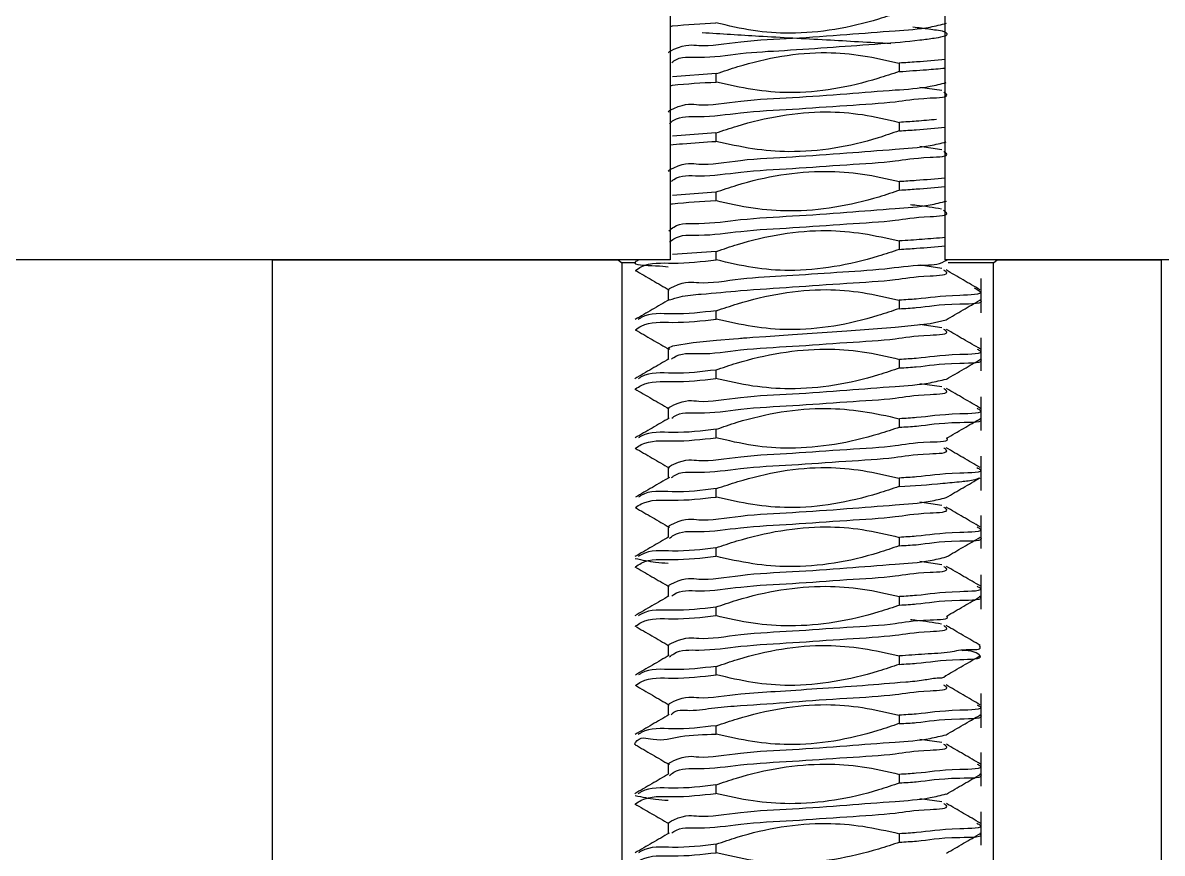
# Model space of a CAD drawing. Header units: millimetres. Extents: x 2 to 1187, y 2 to 839.
# Drawn here: x 649.109 to 653.916, y 457.941 to 461.443 of the extents above; entities that cross this region are included whole.
import ezdxf

# ---------------------------------------------------------------- set-up
doc = ezdxf.new("R2010")
doc.units = ezdxf.units.MM

msp = doc.modelspace()

# ---------------------------------------------------------------- linework, layer by layer
at = {"color": 7, "linetype": 'Continuous', "lineweight": 25}
for p, q in [((651.84, 469.4434), (651.84, 460.4434)), ((653.0008, 460.4434), (653.0008, 469.4434)), ((652.8075, 461.237), (652.8075, 461.2726)), ((652.0341, 461.2283), (651.85, 461.215)), ((652.0333, 461.2283), (652.0333, 461.1926)), ((652.9858, 461.1567), (652.8937, 461.1703)), ((652.8075, 460.987), (652.8075, 461.0226)), ((652.0331, 460.9783), (651.8497, 460.9649)), ((652.0333, 460.9783), (652.0333, 460.9426)), ((652.9857, 460.9067), (652.8932, 460.9203)), ((652.8075, 460.737), (652.8075, 460.7726)), ((652.0328, 460.7282), (651.8501, 460.7149)), ((652.0333, 460.7282), (652.0333, 460.6926)), ((652.8075, 460.487), (652.8075, 460.5225)), ((652.034, 460.4783), (651.8503, 460.4649)), ((652.0333, 460.4782), (652.0333, 460.4426)), ((651.84, 460.4434), (642.6532, 460.4434)), ((650.1601, 460.4434), (650.1601, 449.9434)), ((650.1601, 460.4434), (651.6207, 460.4434)), ((651.6207, 460.4434), (651.6366, 460.4309)), ((651.695, 460.4309), (651.6366, 460.4309)), ((651.6366, 460.4309), (651.6366, 449.9434)), ((651.6955, 460.4434), (651.693, 460.4419)), ((657.8779, 460.4434), (653.0008, 460.4434)), ((653.0051, 460.4404), (653.0103, 460.4434)), ((653.2042, 460.4309), (653.0123, 460.4309)), ((653.2042, 460.4309), (653.2201, 460.4434)), ((653.2042, 449.9434), (653.2042, 460.4309)), ((653.2201, 460.4434), (653.9118, 460.4434)), ((653.9118, 460.4434), (653.9118, 449.9434)), ((652.9857, 460.4066), (652.8962, 460.4198)), ((653.1522, 460.2191), (653.1522, 460.3646)), ((651.8315, 460.3198), (651.8315, 460.2723)), ((652.8075, 460.2367), (652.8075, 460.2727)), ((652.0333, 460.2283), (652.0333, 460.1926)), ((652.9858, 460.1567), (652.8933, 460.1704)), ((653.1522, 459.9749), (653.1522, 460.1146)), ((651.8315, 460.0698), (651.8315, 460.0231)), ((652.8075, 459.987), (652.8075, 460.0226)), ((652.0333, 459.9783), (652.0333, 459.9426)), ((652.9856, 459.9067), (652.8935, 459.9203)), ((653.1522, 459.7229), (653.1522, 459.8646)), ((651.8315, 459.8198), (651.8315, 459.773)), ((652.8075, 459.7369), (652.8075, 459.7726)), ((652.0333, 459.7282), (652.0333, 459.6926)), ((653.1522, 459.4869), (653.1522, 459.6146)), ((653.1522, 459.4704), (653.1522, 459.6146)), ((651.8315, 459.5697), (651.8315, 459.5222)), ((652.8075, 459.487), (652.8075, 459.5227)), ((652.0333, 459.4782), (652.0333, 459.4426)), ((652.9858, 459.4067), (652.8936, 459.4203)), ((651.8315, 459.3201), (651.8315, 459.2727)), ((653.1522, 459.2249), (653.1522, 459.3646)), ((652.8075, 459.237), (652.8075, 459.2726)), ((652.0333, 459.2283), (652.0333, 459.1926)), ((652.9857, 459.1567), (652.8936, 459.1703)), ((653.1522, 458.969), (653.1522, 459.1146)), ((651.8315, 459.0698), (651.8315, 459.0233)), ((652.8075, 458.987), (652.8075, 459.0226)), ((652.0333, 458.9782), (652.0333, 458.9426)), ((651.8315, 458.8198), (651.8315, 458.7724)), ((652.8075, 458.737), (652.8075, 458.7725)), ((652.0333, 458.7282), (652.0333, 458.6926)), ((653.1522, 458.4697), (653.1522, 458.6146)), ((651.8315, 458.5697), (651.8315, 458.5223)), ((652.8075, 458.4869), (652.8075, 458.5227)), ((652.0333, 458.4783), (652.0333, 458.4426)), ((652.9858, 458.4067), (652.8933, 458.4204)), ((653.1522, 458.2239), (653.1522, 458.3646)), ((651.8315, 458.3197), (651.8315, 458.2732)), ((652.8075, 458.237), (652.8075, 458.2726)), ((652.0333, 458.2283), (652.0333, 458.1926)), ((652.9856, 458.1567), (652.8934, 458.1703)), ((651.8315, 458.0698), (651.8315, 458.0229)), ((653.1522, 457.9737), (653.1522, 458.1145)), ((652.8075, 457.9869), (652.8075, 458.0226)), ((652.0333, 457.9782), (652.0333, 457.9426))]:
    msp.add_line(p, q, dxfattribs=at)
at = {"color": 7, "linetype": 'Continuous', "lineweight": 25, "flags": 128}
msp.add_lwpolyline([(651.8387, 460.065), (651.8324, 460.072), (651.8518, 460.0803), (651.9371, 460.094), (652.0351, 460.1039), (652.1079, 460.11), (652.1286, 460.1117), (652.1364, 460.1123), (652.1374, 460.1124), (652.1374, 460.1124), (652.1376, 460.1124), (652.138, 460.1124), (652.1388, 460.1125), (652.1404, 460.1126), (652.1436, 460.1128), (652.15, 460.1133), (652.1629, 460.1143), (652.1892, 460.1163), (652.2434, 460.1202), (652.3564, 460.128), (652.5853, 460.1437), (652.7892, 460.1593), (652.9368, 460.175), (653.0045, 460.1903)], dxfattribs=at)
at = {"color": 7, "linetype": 'Continuous', "lineweight": 25}
for points, knots in [([(652.8092, 461.487), (652.7795, 461.4771), (652.6298, 461.427), (652.4198, 461.3897), (652.1877, 461.406), (652.0853, 461.4302), (652.0331, 461.4426)], [0, 0, 0, 0, 0.119232, 0.600228, 0.796557, 1, 1, 1, 1]), ([(651.835, 461.3154), (651.835, 461.3155), (651.8267, 461.3174), (651.9058, 461.3576), (651.9684, 461.3367), (652.1584, 461.3693), (652.358, 461.3767), (652.578, 461.3926), (652.7705, 461.4084), (652.912, 461.4173), (652.9829, 461.4348), (653.0058, 461.4405)], [0, 0, 0, 0, 0.000078, 0.021731, 0.112596, 0.262162, 0.448, 0.64201, 0.814788, 0.940269, 1, 1, 1, 1]), ([(651.84, 461.428), (651.8434, 461.4284), (651.9076, 461.4361), (651.9721, 461.4394), (652.0333, 461.4426)], [0, 0, 0, 0, 0.052956, 1, 1, 1, 1]), ([(651.8464, 461.2749), (651.8492, 461.2772), (651.88, 461.3024), (651.989, 461.2907), (652.1386, 461.3169), (652.3296, 461.3259), (652.5256, 461.3402), (652.718, 461.3537), (652.8565, 461.365), (652.9499, 461.3772), (652.9811, 461.3825), (653.0156, 461.3924), (652.9899, 461.4098), (652.9558, 461.4107), (652.9091, 461.4197), (652.8762, 461.4226), (652.8643, 461.4237)], [0, 0, 0, 0, 0.008382, 0.089565, 0.223301, 0.363409, 0.519114, 0.671447, 0.797323, 0.842856, 0.873207, 0.886758, 0.896426, 0.924657, 0.972653, 1, 1, 1, 1]), ([(651.9752, 461.4015), (652.0551, 461.3964), (652.2297, 461.3854), (652.4952, 461.3716), (652.6807, 461.3608), (652.7715, 461.3555)], [0, 0, 0, 0, 0.3008795, 0.657938, 1, 1, 1, 1]), ([(652.0356, 461.2284), (652.0653, 461.2384), (652.2148, 461.2889), (652.4247, 461.3275), (652.6543, 461.3072), (652.7547, 461.2841), (652.8054, 461.2725)], [0, 0, 0, 0, 0.120174, 0.605337, 0.800866, 1, 1, 1, 1]), ([(653.0008, 461.2878), (652.9602, 461.2841), (652.8956, 461.2782), (652.8308, 461.2741), (652.8067, 461.2726)], [0, 0, 0, 0, 0.6283211, 1, 1, 1, 1]), ([(652.8068, 461.2369), (652.8452, 461.2394), (652.91, 461.2436), (652.9746, 461.2492), (653.0008, 461.2514)], [0, 0, 0, 0, 0.594055, 1, 1, 1, 1]), ([(651.84, 461.178), (651.8433, 461.1784), (651.9078, 461.1861), (651.9726, 461.1895), (652.0342, 461.1926)], [0, 0, 0, 0, 0.051712, 1, 1, 1, 1]), ([(652.8056, 461.2368), (652.7759, 461.2269), (652.6263, 461.1767), (652.4167, 461.1375), (652.1869, 461.1576), (652.0864, 461.1809), (652.0356, 461.1927)], [0, 0, 0, 0, 0.120153, 0.60498, 0.800543, 1, 1, 1, 1]), ([(651.8362, 461.0655), (651.8358, 461.0656), (651.8267, 461.0675), (651.9044, 461.1078), (651.9693, 461.0868), (652.158, 461.1192), (652.3581, 461.1268), (652.5779, 461.1427), (652.7705, 461.1585), (652.9116, 461.1672), (652.9821, 461.1847), (653.0045, 461.1902)], [0, 0, 0, 0, 0.001085, 0.022637, 0.113487, 0.263049, 0.448962, 0.643061, 0.8159, 0.941398, 1, 1, 1, 1]), ([(651.8369, 461.0176), (651.8428, 461.0226), (651.8762, 461.0513), (651.9884, 461.0419), (652.1493, 461.0681), (652.3615, 461.0776), (652.5711, 461.0943), (652.7867, 461.1056), (652.8777, 461.1252), (653.0258, 461.1283), (652.9992, 461.1466), (652.9949, 461.1496)], [0, 0, 0, 0, 0.019242, 0.109073, 0.257113, 0.441155, 0.633366, 0.804609, 0.92904, 0.988402, 1, 1, 1, 1]), ([(652.0326, 460.9783), (652.0623, 460.9882), (652.212, 461.038), (652.4218, 461.0763), (652.6532, 461.059), (652.755, 461.0348), (652.8066, 461.0226)], [0, 0, 0, 0, 0.119531, 0.601645, 0.79791, 1, 1, 1, 1]), ([(652.807, 460.9869), (652.8308, 460.9884), (652.8955, 460.9925), (652.96, 460.9984), (653.0008, 461.0021)], [0, 0, 0, 0, 0.367208, 1, 1, 1, 1]), ([(652.9644, 461.0347), (652.9357, 461.0321), (652.8834, 461.0274), (652.8309, 461.0241), (652.8072, 461.0226)], [0, 0, 0, 0, 0.547411, 1, 1, 1, 1]), ([(652.8063, 460.9869), (652.7767, 460.9767), (652.6273, 460.9254), (652.4167, 460.8891), (652.186, 460.908), (652.0844, 460.931), (652.033, 460.9426)], [0, 0, 0, 0, 0.11967, 0.603192, 0.798808, 1, 1, 1, 1]), ([(651.8362, 460.8151), (651.8358, 460.8152), (651.8268, 460.8171), (651.9041, 460.8577), (651.969, 460.8365), (652.1574, 460.8693), (652.3575, 460.8768), (652.5773, 460.8927), (652.77, 460.9086), (652.9112, 460.9173), (652.9818, 460.9347), (653.0042, 460.9402)], [0, 0, 0, 0, 0.000996, 0.022459, 0.113168, 0.262655, 0.448555, 0.642704, 0.815701, 0.941403, 1, 1, 1, 1]), ([(651.84, 460.9278), (651.8575, 460.9295), (651.9218, 460.9358), (651.9862, 460.9397), (652.0332, 460.9426)], [0, 0, 0, 0, 0.271805, 1, 1, 1, 1]), ([(651.8463, 460.7749), (651.8492, 460.7772), (651.8801, 460.8024), (651.9891, 460.7908), (652.1495, 460.8185), (652.362, 460.8275), (652.5714, 460.8444), (652.7869, 460.8556), (652.8778, 460.8752), (653.0259, 460.8783), (652.9993, 460.8965), (652.995, 460.8995)], [0, 0, 0, 0, 0.009484, 0.100371, 0.249987, 0.43591, 0.630035, 0.802953, 0.928555, 0.98845, 1, 1, 1, 1]), ([(652.0318, 460.7282), (652.0614, 460.7383), (652.2108, 460.7895), (652.4215, 460.8249), (652.6532, 460.8084), (652.7555, 460.7851), (652.8075, 460.7733)], [0, 0, 0, 0, 0.119323, 0.601199, 0.79756, 1, 1, 1, 1]), ([(653.0008, 460.7878), (652.9601, 460.7841), (652.8957, 460.7782), (652.8312, 460.7741), (652.8075, 460.7726)], [0, 0, 0, 0, 0.632175, 1, 1, 1, 1]), ([(652.8097, 460.7371), (652.78, 460.727), (652.6305, 460.6762), (652.42, 460.6403), (652.1873, 460.6563), (652.0842, 460.6803), (652.0315, 460.6925)], [0, 0, 0, 0, 0.1189316, 0.5989912, 0.7950851, 1, 1, 1, 1]), ([(652.8083, 460.737), (652.8317, 460.7385), (652.896, 460.7426), (652.9601, 460.7484), (653.0008, 460.7521)], [0, 0, 0, 0, 0.365023, 1, 1, 1, 1]), ([(651.835, 460.5655), (651.8416, 460.5711), (651.8757, 460.6003), (651.9884, 460.5915), (652.15, 460.6173), (652.3603, 460.6274), (652.5771, 460.6425), (652.7703, 460.6585), (652.9117, 460.6673), (652.9827, 460.6848), (653.0056, 460.6904)], [0, 0, 0, 0, 0.021546, 0.11239, 0.26193, 0.44779, 0.64185, 0.81471, 0.940295, 1, 1, 1, 1]), ([(651.84, 460.678), (651.8434, 460.6784), (651.9073, 460.6861), (651.9717, 460.6894), (652.0327, 460.6925)], [0, 0, 0, 0, 0.052267, 1, 1, 1, 1]), ([(652.9855, 460.6568), (652.9502, 460.6628), (652.9064, 460.6703), (652.8623, 460.6739), (652.8538, 460.6746)], [0, 0, 0, 0, 0.808806, 1, 1, 1, 1]), ([(651.8375, 460.518), (651.8433, 460.5228), (651.8767, 460.5512), (651.9887, 460.5418), (652.1499, 460.5681), (652.3622, 460.5777), (652.5719, 460.5944), (652.787, 460.6058), (652.8785, 460.625), (653.0261, 460.6287), (652.9988, 460.6471), (652.994, 460.6503)], [0, 0, 0, 0, 0.018722, 0.108724, 0.256864, 0.440943, 0.633075, 0.804172, 0.928386, 0.987494, 1, 1, 1, 1]), ([(652.0352, 460.4783), (652.0649, 460.4885), (652.2143, 460.5396), (652.4247, 460.5767), (652.6548, 460.557), (652.7557, 460.5341), (652.8068, 460.5225)], [0, 0, 0, 0, 0.119935, 0.604433, 0.800116, 1, 1, 1, 1]), ([(653.0008, 460.5368), (652.9681, 460.5341), (652.9036, 460.5287), (652.8391, 460.5246), (652.8072, 460.5225)], [0, 0, 0, 0, 0.506842, 1, 1, 1, 1]), ([(652.8071, 460.4869), (652.7774, 460.477), (652.6277, 460.4271), (652.4181, 460.3881), (652.1874, 460.4067), (652.0862, 460.4306), (652.035, 460.4426)], [0, 0, 0, 0, 0.119827, 0.603123, 0.79918, 1, 1, 1, 1]), ([(652.8073, 460.487), (652.8313, 460.4885), (652.8959, 460.4926), (652.9603, 460.4985), (653.0008, 460.5022)], [0, 0, 0, 0, 0.370928, 1, 1, 1, 1]), ([(651.7065, 460.4421), (651.7011, 460.4392), (651.6663, 460.4201), (651.7782, 460.4198), (651.8171, 460.4153), (651.8319, 460.4135)], [0, 0, 0, 0, 0.101992, 0.657888, 1, 1, 1, 1]), ([(651.6939, 460.3985), (651.7019, 460.4038), (651.7469, 460.4343), (651.8702, 460.4238), (651.9738, 460.4357), (652.0339, 460.4426)], [0, 0, 0, 0, 0.082351, 0.467318, 1, 1, 1, 1]), ([(651.8364, 460.3152), (651.8359, 460.3153), (651.8266, 460.3172), (651.9043, 460.3574), (651.9696, 460.3368), (652.1489, 460.3679), (652.336, 460.3751), (652.54, 460.3914), (652.733, 460.4009), (652.88, 460.4241), (652.9741, 460.4201), (653.0013, 460.4393), (653.0032, 460.4407)], [0, 0, 0, 0, 0.00128, 0.022957, 0.113949, 0.263621, 0.427946, 0.607432, 0.778748, 0.915785, 0.994014, 1, 1, 1, 1]), ([(651.693, 460.3986), (651.7169, 460.3847), (651.7647, 460.3569), (651.8126, 460.3291), (651.8365, 460.3152)], [0, 0, 0, 0, 0.500195, 1, 1, 1, 1]), ([(651.8376, 460.2742), (651.8522, 460.2789), (651.8955, 460.2927), (651.9969, 460.3), (652.1542, 460.3155), (652.361, 460.3284), (652.5713, 460.344), (652.7866, 460.3555), (652.878, 460.375), (653.026, 460.3783), (652.999, 460.3967), (652.9945, 460.3998)], [0, 0, 0, 0, 0.038514, 0.114422, 0.254353, 0.438957, 0.631806, 0.803624, 0.928449, 0.987958, 1, 1, 1, 1]), ([(653.1477, 460.3167), (653.1237, 460.3306), (653.0759, 460.3584), (653.0281, 460.3862), (653.0042, 460.4001)], [0, 0, 0, 0, 0.500233, 1, 1, 1, 1]), ([(652.0344, 460.2283), (652.0641, 460.2383), (652.2138, 460.2882), (652.4234, 460.3275), (652.6536, 460.3081), (652.7544, 460.2845), (652.8054, 460.2725)], [0, 0, 0, 0, 0.119985, 0.604035, 0.79988, 1, 1, 1, 1]), ([(653.1228, 460.3243), (653.1336, 460.3187), (653.1763, 460.2963), (652.9907, 460.2927), (652.9202, 460.2794), (652.8316, 460.2742), (652.8067, 460.2727)], [0, 0, 0, 0, 0.079054, 0.312973, 0.806964, 1, 1, 1, 1]), ([(651.836, 460.2749), (651.8121, 460.261), (651.7642, 460.2331), (651.7164, 460.2053), (651.6924, 460.1914)], [0, 0, 0, 0, 0.4997672, 1, 1, 1, 1]), ([(652.8053, 460.2369), (652.7756, 460.2268), (652.6261, 460.1759), (652.416, 460.1381), (652.1862, 460.1582), (652.0855, 460.1811), (652.0347, 460.1927)], [0, 0, 0, 0, 0.120069, 0.605022, 0.800669, 1, 1, 1, 1]), ([(652.8067, 460.2367), (652.8319, 460.2381), (652.9217, 460.2431), (652.9764, 460.2591), (653.1726, 460.2575), (653.1475, 460.2729), (653.1473, 460.2731)], [0, 0, 0, 0, 0.2093849, 0.7446638, 0.9980635, 1, 1, 1, 1]), ([(653.0042, 460.1899), (653.0281, 460.2038), (653.0753, 460.2313), (653.1226, 460.2588), (653.146, 460.2724)], [0, 0, 0, 0, 0.505563, 1, 1, 1, 1]), ([(651.6934, 460.1482), (651.7014, 460.1537), (651.7463, 460.1845), (651.8699, 460.1738), (651.9736, 460.1857), (652.0338, 460.1927)], [0, 0, 0, 0, 0.0833291, 0.4667385, 1, 1, 1, 1]), ([(652.0337, 460.2283), (651.9736, 460.221), (651.8702, 460.2084), (651.7508, 460.2214), (651.7096, 460.1941), (651.7056, 460.1914)], [0, 0, 0, 0, 0.556214, 0.956313, 1, 1, 1, 1]), ([(651.6924, 460.1482), (651.7164, 460.1343), (651.7642, 460.1066), (651.812, 460.0788), (651.8359, 460.0649)], [0, 0, 0, 0, 0.500231, 1, 1, 1, 1]), ([(651.846, 460.0247), (651.849, 460.0271), (651.8799, 460.0524), (651.9889, 460.0408), (652.1493, 460.0685), (652.3617, 460.0775), (652.5712, 460.0944), (652.7867, 460.1056), (652.8776, 460.1252), (653.0258, 460.1283), (652.9993, 460.1465), (652.9951, 460.1495)], [0, 0, 0, 0, 0.009754, 0.100545, 0.250061, 0.435927, 0.630005, 0.802919, 0.928567, 0.98852, 1, 1, 1, 1]), ([(653.1494, 460.0664), (653.1255, 460.0803), (653.0775, 460.108), (653.0296, 460.1358), (653.0057, 460.1497)], [0, 0, 0, 0, 0.500273, 1, 1, 1, 1]), ([(652.0311, 459.9782), (652.0608, 459.9882), (652.2104, 460.0386), (652.4207, 460.075), (652.6528, 460.0592), (652.7553, 460.0352), (652.8075, 460.023)], [0, 0, 0, 0, 0.119209, 0.600202, 0.796779, 1, 1, 1, 1]), ([(653.1354, 460.0664), (653.1402, 460.0637), (653.1738, 460.0447), (652.9844, 460.0438), (652.9209, 460.0292), (652.8322, 460.0241), (652.8075, 460.0226)], [0, 0, 0, 0, 0.041102, 0.285444, 0.800961, 1, 1, 1, 1]), ([(651.8346, 460.0249), (651.8107, 460.011), (651.7627, 459.9832), (651.7148, 459.9555), (651.6908, 459.9416)], [0, 0, 0, 0, 0.499769, 1, 1, 1, 1]), ([(652.8078, 459.987), (652.8326, 459.9884), (652.9219, 459.9934), (652.9764, 460.0095), (653.1725, 460.0076), (653.1473, 460.0233), (653.147, 460.0234)], [0, 0, 0, 0, 0.206196, 0.742887, 0.997286, 1, 1, 1, 1]), ([(653.0054, 459.9397), (653.0303, 459.9542), (653.0784, 459.9821), (653.1265, 460.01), (653.1497, 460.0235)], [0, 0, 0, 0, 0.516677, 1, 1, 1, 1]), ([(651.6939, 459.8985), (651.7018, 459.9039), (651.7466, 459.9345), (651.8695, 459.9238), (651.9727, 459.9357), (652.0326, 459.9426)], [0, 0, 0, 0, 0.082461, 0.468031, 1, 1, 1, 1]), ([(652.0325, 459.9782), (651.9728, 459.971), (651.8699, 459.9586), (651.751, 459.9713), (651.7098, 459.9443), (651.7058, 459.9416)], [0, 0, 0, 0, 0.5544933, 0.9566422, 1, 1, 1, 1]), ([(652.8084, 459.987), (652.7787, 459.9768), (652.6293, 459.9254), (652.4186, 459.8901), (652.1865, 459.9072), (652.0837, 459.9306), (652.0312, 459.9425)], [0, 0, 0, 0, 0.119084, 0.600207, 0.795844, 1, 1, 1, 1]), ([(651.6908, 459.8985), (651.7148, 459.8846), (651.7627, 459.8569), (651.8106, 459.8291), (651.8346, 459.8152)], [0, 0, 0, 0, 0.50027, 1, 1, 1, 1]), ([(651.8355, 459.8154), (651.8353, 459.8154), (651.8267, 459.8172), (651.9051, 459.8578), (651.9686, 459.8365), (652.1579, 459.8694), (652.3576, 459.8767), (652.5775, 459.8926), (652.7701, 459.9085), (652.9112, 459.9172), (652.9818, 459.9346), (653.0042, 459.9401)], [0, 0, 0, 0, 0.00044, 0.021995, 0.112827, 0.26242, 0.448397, 0.642604, 0.815634, 0.941356, 1, 1, 1, 1]), ([(651.8467, 459.7752), (651.8495, 459.7774), (651.8803, 459.8024), (651.9892, 459.7908), (652.1497, 459.8186), (652.3622, 459.8275), (652.5717, 459.8444), (652.7871, 459.8556), (652.8781, 459.875), (653.026, 459.8785), (652.9992, 459.8967), (652.9947, 459.8997)], [0, 0, 0, 0, 0.009091, 0.100032, 0.249717, 0.435711, 0.62987, 0.802771, 0.928316, 0.988102, 1, 1, 1, 1]), ([(653.1501, 459.8166), (653.1262, 459.8305), (653.0783, 459.8583), (653.0304, 459.886), (653.0064, 459.8999)], [0, 0, 0, 0, 0.5001164, 1, 1, 1, 1]), ([(652.0338, 459.7282), (652.0634, 459.7384), (652.2128, 459.7899), (652.4235, 459.8257), (652.6543, 459.8074), (652.756, 459.7845), (652.8075, 459.7729)], [0, 0, 0, 0, 0.119628, 0.602999, 0.798859, 1, 1, 1, 1]), ([(653.1349, 459.8167), (653.14, 459.8139), (653.174, 459.795), (652.9851, 459.7935), (652.9213, 459.7792), (652.8324, 459.774), (652.8075, 459.7726)], [0, 0, 0, 0, 0.0428208, 0.2858775, 0.7997879, 1, 1, 1, 1]), ([(651.8357, 459.7754), (651.8118, 459.7615), (651.764, 459.7337), (651.7161, 459.7059), (651.6922, 459.692)], [0, 0, 0, 0, 0.499807, 1, 1, 1, 1]), ([(652.808, 459.737), (652.8329, 459.7384), (652.9222, 459.7434), (652.9774, 459.7593), (653.1726, 459.7578), (653.1469, 459.7736), (653.1463, 459.7739)], [0, 0, 0, 0, 0.206757, 0.741745, 0.994792, 1, 1, 1, 1]), ([(653.006, 459.6905), (653.03, 459.7044), (653.0779, 459.7322), (653.1259, 459.76), (653.1498, 459.7739)], [0, 0, 0, 0, 0.499806, 1, 1, 1, 1]), ([(652.0335, 459.7282), (651.9736, 459.721), (651.8703, 459.7085), (651.7516, 459.7213), (651.7104, 459.6946), (651.7066, 459.6921)], [0, 0, 0, 0, 0.5563348, 0.9590263, 1, 1, 1, 1]), ([(652.809, 459.737), (652.7792, 459.7271), (652.6296, 459.6771), (652.4196, 459.6395), (652.1877, 459.656), (652.0854, 459.6802), (652.0334, 459.6926)], [0, 0, 0, 0, 0.119297, 0.6005798, 0.7969123, 1, 1, 1, 1]), ([(651.6943, 459.6488), (651.7021, 459.6541), (651.747, 459.6844), (651.8699, 459.6738), (651.9734, 459.6857), (652.0334, 459.6926)], [0, 0, 0, 0, 0.081194, 0.467161, 1, 1, 1, 1]), ([(651.8352, 459.5654), (651.8351, 459.5654), (651.8266, 459.5673), (651.9057, 459.6077), (651.9686, 459.5866), (652.158, 459.6194), (652.3599, 459.6264), (652.571, 459.644), (652.7908, 459.6546), (652.8701, 459.6752), (653.025, 459.6769), (653.0058, 459.6905), (653.0058, 459.6905)], [0, 0, 0, 0, 0.000194, 0.021843, 0.112701, 0.262238, 0.448051, 0.642021, 0.814778, 0.940221, 0.999954, 1, 1, 1, 1]), ([(651.6921, 459.6488), (651.716, 459.6349), (651.7639, 459.6071), (651.8118, 459.5793), (651.8357, 459.5654)], [0, 0, 0, 0, 0.500234, 1, 1, 1, 1]), ([(651.8463, 459.5248), (651.8492, 459.5272), (651.8799, 459.5524), (651.989, 459.5407), (652.1486, 459.5685), (652.3595, 459.5773), (652.5678, 459.5943), (652.7826, 459.6049), (652.8755, 459.6259), (653.0252, 459.6268), (652.9986, 459.6469), (652.9942, 459.6502)], [0, 0, 0, 0, 0.009447, 0.100283, 0.249898, 0.433564, 0.626201, 0.799071, 0.925965, 0.987723, 1, 1, 1, 1]), ([(653.1477, 459.567), (653.1238, 459.5808), (653.076, 459.6086), (653.0282, 459.6365), (653.0043, 459.6504)], [0, 0, 0, 0, 0.500231, 1, 1, 1, 1]), ([(652.0355, 459.4784), (652.0652, 459.4884), (652.2148, 459.5388), (652.4245, 459.5776), (652.6542, 459.5573), (652.7546, 459.5342), (652.8053, 459.5225)], [0, 0, 0, 0, 0.12018, 0.605297, 0.800836, 1, 1, 1, 1]), ([(653.1343, 459.5671), (653.1397, 459.5641), (653.1741, 459.5451), (652.9853, 459.5436), (652.921, 459.5292), (652.8318, 459.5241), (652.8067, 459.5226)], [0, 0, 0, 0, 0.044445, 0.286611, 0.798718, 1, 1, 1, 1]), ([(651.8366, 459.5251), (651.8127, 459.5112), (651.7649, 459.4834), (651.717, 459.4556), (651.6931, 459.4417)], [0, 0, 0, 0, 0.499766, 1, 1, 1, 1]), ([(652.8068, 459.487), (652.8681, 459.4908), (652.9561, 459.4962), (653.0617, 459.5078), (653.1149, 459.5123), (653.1397, 459.521), (653.147, 459.5236)], [0, 0, 0, 0, 0.537328, 0.770273, 0.932159, 1, 1, 1, 1]), ([(653.0043, 459.4401), (653.0282, 459.4541), (653.076, 459.4819), (653.1239, 459.5097), (653.1478, 459.5236)], [0, 0, 0, 0, 0.499727, 1, 1, 1, 1]), ([(652.0341, 459.4783), (651.9736, 459.4706), (651.87, 459.4574), (651.7491, 459.4726), (651.7096, 459.4442), (651.7061, 459.4417)], [0, 0, 0, 0, 0.562143, 0.96156, 1, 1, 1, 1]), ([(652.8055, 459.4868), (652.7758, 459.4769), (652.6262, 459.4266), (652.4165, 459.3875), (652.1868, 459.4077), (652.0863, 459.431), (652.0356, 459.4427)], [0, 0, 0, 0, 0.1201557, 0.6051306, 0.8006779, 1, 1, 1, 1]), ([(651.6935, 459.3982), (651.7015, 459.4037), (651.7465, 459.4344), (651.8701, 459.4238), (651.9738, 459.4357), (652.0342, 459.4426)], [0, 0, 0, 0, 0.083218, 0.466768, 1, 1, 1, 1]), ([(651.8363, 459.3155), (651.8359, 459.3156), (651.8267, 459.3175), (651.9043, 459.3578), (651.9693, 459.3368), (652.1579, 459.3692), (652.358, 459.3768), (652.5779, 459.3927), (652.7705, 459.4085), (652.9118, 459.4173), (652.9824, 459.4347), (653.0051, 459.4403)], [0, 0, 0, 0, 0.001149, 0.022658, 0.113438, 0.262925, 0.448746, 0.642748, 0.815527, 0.940975, 1, 1, 1, 1]), ([(651.6932, 459.3983), (651.7171, 459.3844), (651.7649, 459.3566), (651.8127, 459.3288), (651.8366, 459.3149)], [0, 0, 0, 0, 0.500231, 1, 1, 1, 1]), ([(651.8369, 459.2676), (651.8428, 459.2726), (651.8762, 459.3012), (651.9884, 459.2919), (652.1493, 459.3181), (652.3615, 459.3276), (652.5711, 459.3443), (652.7867, 459.3556), (652.8777, 459.3752), (653.0258, 459.3783), (652.9992, 459.3966), (652.9949, 459.3996)], [0, 0, 0, 0, 0.0192838, 0.1091185, 0.2571508, 0.4411989, 0.6334044, 0.8046536, 0.9291011, 0.9884647, 1, 1, 1, 1]), ([(653.1484, 459.3164), (653.1245, 459.3303), (653.0766, 459.3581), (653.0288, 459.3859), (653.0048, 459.3999)], [0, 0, 0, 0, 0.500195, 1, 1, 1, 1]), ([(651.835, 459.2747), (651.811, 459.2608), (651.7631, 459.233), (651.7152, 459.2052), (651.6912, 459.1913)], [0, 0, 0, 0, 0.499808, 1, 1, 1, 1]), ([(652.0323, 459.2282), (652.062, 459.2382), (652.2117, 459.2881), (652.4215, 459.3261), (652.6531, 459.3091), (652.7551, 459.2849), (652.8069, 459.2726)], [0, 0, 0, 0, 0.119434, 0.6012155, 0.7975186, 1, 1, 1, 1]), ([(652.8072, 459.237), (652.8322, 459.2383), (652.9217, 459.2433), (652.9762, 459.2598), (653.1723, 459.2573), (653.1476, 459.2731), (653.1475, 459.2732)], [0, 0, 0, 0, 0.207974, 0.744623, 0.998918, 1, 1, 1, 1]), ([(653.1352, 459.3165), (653.1401, 459.3137), (653.1739, 459.2947), (652.9844, 459.2938), (652.9209, 459.2792), (652.832, 459.274), (652.8073, 459.2726)], [0, 0, 0, 0, 0.041499, 0.285631, 0.800747, 1, 1, 1, 1]), ([(653.0048, 459.1898), (653.0287, 459.2037), (653.0766, 459.2315), (653.1244, 459.2593), (653.1483, 459.2732)], [0, 0, 0, 0, 0.4998059, 1, 1, 1, 1]), ([(652.0329, 459.2282), (651.9731, 459.221), (651.8699, 459.2085), (651.7508, 459.2214), (651.7095, 459.1941), (651.7054, 459.1914)], [0, 0, 0, 0, 0.554628, 0.955332, 1, 1, 1, 1]), ([(652.8066, 459.2369), (652.7769, 459.2267), (652.6275, 459.1753), (652.417, 459.1393), (652.186, 459.158), (652.0843, 459.1809), (652.0327, 459.1926)], [0, 0, 0, 0, 0.119578, 0.602775, 0.798378, 1, 1, 1, 1]), ([(651.693, 459.1836), (651.7215, 459.1775), (651.7672, 459.1678), (651.8138, 459.1647), (651.8314, 459.1635)], [0, 0, 0, 0, 0.623246, 1, 1, 1, 1]), ([(651.6936, 459.1484), (651.7016, 459.1538), (651.7464, 459.1845), (651.8697, 459.1738), (651.9731, 459.1857), (652.0331, 459.1926)], [0, 0, 0, 0, 0.082923, 0.467382, 1, 1, 1, 1]), ([(651.8359, 459.0653), (651.8356, 459.0653), (651.8268, 459.0672), (651.9045, 459.1078), (651.9688, 459.0865), (652.1576, 459.1193), (652.3576, 459.1267), (652.5774, 459.1426), (652.7701, 459.1585), (652.9112, 459.1672), (652.9818, 459.1846), (653.0043, 459.1901)], [0, 0, 0, 0, 0.000776, 0.022264, 0.113012, 0.262561, 0.448479, 0.64265, 0.815639, 0.941351, 1, 1, 1, 1]), ([(651.6912, 459.1484), (651.7151, 459.1345), (651.763, 459.1067), (651.8109, 459.0789), (651.8349, 459.065)], [0, 0, 0, 0, 0.500194, 1, 1, 1, 1]), ([(651.8466, 459.0251), (651.8495, 459.0274), (651.8803, 459.0524), (651.9891, 459.0408), (652.1496, 459.0686), (652.362, 459.0775), (652.5715, 459.0944), (652.7869, 459.1056), (652.8778, 459.1251), (653.0259, 459.1284), (652.9993, 459.1466), (652.9949, 459.1495)], [0, 0, 0, 0, 0.009165, 0.100086, 0.249737, 0.435717, 0.629889, 0.802835, 0.928468, 0.988352, 1, 1, 1, 1]), ([(653.1503, 459.0665), (653.1263, 459.0804), (653.0783, 459.1081), (653.0304, 459.1359), (653.0064, 459.1498)], [0, 0, 0, 0, 0.500194, 1, 1, 1, 1]), ([(652.032, 458.9782), (652.0617, 458.9883), (652.2111, 459.0397), (652.4217, 459.075), (652.6533, 459.0583), (652.7556, 459.0351), (652.8075, 459.0233)], [0, 0, 0, 0, 0.119363, 0.601457, 0.79774, 1, 1, 1, 1]), ([(653.1352, 459.0665), (653.1401, 459.0638), (653.1739, 459.0448), (652.9847, 459.0437), (652.9211, 459.0292), (652.8323, 459.024), (652.8075, 459.0226)], [0, 0, 0, 0, 0.041839, 0.285599, 0.800339, 1, 1, 1, 1]), ([(651.8351, 459.0253), (651.8112, 459.0114), (651.7633, 458.9836), (651.7153, 458.9559), (651.6914, 458.942)], [0, 0, 0, 0, 0.499806, 1, 1, 1, 1]), ([(652.8097, 458.9871), (652.78, 458.977), (652.6305, 458.9264), (652.4201, 458.8903), (652.1875, 458.9062), (652.0843, 458.9302), (652.0317, 458.9425)], [0, 0, 0, 0, 0.1189429, 0.5990144, 0.7951769, 1, 1, 1, 1]), ([(652.8083, 458.987), (652.833, 458.9884), (652.9221, 458.9934), (652.9772, 459.0095), (653.1725, 459.0077), (653.1469, 459.0236), (653.1463, 459.0239)], [0, 0, 0, 0, 0.20529, 0.741129, 0.994926, 1, 1, 1, 1]), ([(653.0067, 458.9405), (653.0307, 458.9544), (653.0786, 458.9822), (653.1266, 459.01), (653.1506, 459.0239)], [0, 0, 0, 0, 0.499845, 1, 1, 1, 1]), ([(651.6943, 458.8988), (651.7021, 458.9041), (651.7469, 458.9345), (651.8697, 458.9238), (651.9729, 458.9357), (652.0327, 458.9426)], [0, 0, 0, 0, 0.081201, 0.467598, 1, 1, 1, 1]), ([(652.0329, 458.9782), (651.9731, 458.971), (651.8701, 458.9585), (651.7515, 458.9713), (651.7103, 458.9445), (651.7065, 458.9421)], [0, 0, 0, 0, 0.555639, 0.958826, 1, 1, 1, 1]), ([(651.835, 458.8155), (651.835, 458.8155), (651.8268, 458.818), (651.9055, 458.8565), (651.9686, 458.8373), (652.1578, 458.8691), (652.3597, 458.8764), (652.5709, 458.8941), (652.7902, 458.9041), (652.8707, 458.9262), (653.0243, 458.9258), (653.0058, 458.9405), (653.0057, 458.9405)], [0, 0, 0, 0, 0.0000132, 0.0216269, 0.1124556, 0.2619626, 0.4477659, 0.6417668, 0.8145738, 0.9401079, 0.9999518, 1, 1, 1, 1]), ([(651.6912, 458.8988), (651.7151, 458.8849), (651.7631, 458.8571), (651.811, 458.8293), (651.835, 458.8154)], [0, 0, 0, 0, 0.5002327, 1, 1, 1, 1]), ([(651.8375, 458.768), (651.8433, 458.7728), (651.8767, 458.8012), (651.9887, 458.7918), (652.1499, 458.8181), (652.3622, 458.8277), (652.5719, 458.8444), (652.7871, 458.8558), (652.8784, 458.875), (653.0261, 458.8787), (652.9989, 458.897), (652.9942, 458.9002)], [0, 0, 0, 0, 0.0187, 0.108718, 0.256885, 0.440997, 0.633178, 0.804306, 0.928542, 0.987649, 1, 1, 1, 1]), ([(652.9855, 458.9068), (652.9502, 458.9128), (652.9064, 458.9203), (652.8623, 458.9239), (652.8538, 458.9246)], [0, 0, 0, 0, 0.808917, 1, 1, 1, 1]), ([(653.1487, 458.8169), (653.1247, 458.8308), (653.0769, 458.8586), (653.029, 458.8864), (653.0051, 458.9003)], [0, 0, 0, 0, 0.500234, 1, 1, 1, 1]), ([(652.0354, 458.7283), (652.065, 458.7385), (652.2145, 458.7895), (652.4247, 458.8268), (652.6547, 458.807), (652.7556, 458.7841), (652.8065, 458.7725)], [0, 0, 0, 0, 0.119996, 0.604696, 0.800369, 1, 1, 1, 1]), ([(653.1441, 458.8169), (653.1455, 458.8139), (653.1541, 458.7955), (653.077, 458.8017), (653.0188, 458.7849), (652.9126, 458.7803), (652.8424, 458.7751), (652.8071, 458.7725)], [0, 0, 0, 0, 0.026298, 0.15654, 0.39022, 0.693958, 1, 1, 1, 1]), ([(652.8072, 458.737), (652.8322, 458.7384), (652.9207, 458.7435), (652.9908, 458.7587), (653.1769, 458.7586), (653.1141, 458.7959), (653.0884, 458.7951), (653.0722, 458.7946)], [0, 0, 0, 0, 0.170253, 0.604588, 0.809865, 0.880012, 1, 1, 1, 1]), ([(651.8365, 458.7753), (651.8126, 458.7614), (651.7648, 458.7336), (651.717, 458.7058), (651.6931, 458.6919)], [0, 0, 0, 0, 0.499767, 1, 1, 1, 1]), ([(653.005, 458.6904), (653.0289, 458.7043), (653.0768, 458.7321), (653.1247, 458.7599), (653.1486, 458.7738)], [0, 0, 0, 0, 0.499769, 1, 1, 1, 1]), ([(651.6939, 458.6484), (651.7018, 458.6538), (651.7468, 458.6843), (651.8702, 458.6738), (651.9738, 458.6857), (652.034, 458.6926)], [0, 0, 0, 0, 0.082518, 0.467324, 1, 1, 1, 1]), ([(652.0341, 458.7283), (651.974, 458.721), (651.8705, 458.7086), (651.7515, 458.7214), (651.7103, 458.6946), (651.7064, 458.6921)], [0, 0, 0, 0, 0.556639, 0.958581, 1, 1, 1, 1]), ([(652.8068, 458.7369), (652.7771, 458.727), (652.6275, 458.6771), (652.4178, 458.638), (652.1874, 458.6569), (652.0863, 458.6806), (652.0352, 458.6927)], [0, 0, 0, 0, 0.119887, 0.603493, 0.799473, 1, 1, 1, 1]), ([(651.6931, 458.6486), (651.717, 458.6347), (651.7648, 458.6069), (651.8126, 458.579), (651.8365, 458.5651)], [0, 0, 0, 0, 0.500233, 1, 1, 1, 1]), ([(651.8358, 458.5653), (651.8355, 458.5653), (651.8266, 458.5672), (651.905, 458.6076), (651.9689, 458.5865), (652.1314, 458.6153), (652.2922, 458.6226), (652.4652, 458.6356), (652.6489, 458.6472), (652.7977, 458.6606), (652.9049, 458.6685), (652.9567, 458.6815), (652.9955, 458.679), (653.0027, 458.6898), (653.0032, 458.6905)], [0, 0, 0, 0, 0.000711, 0.022382, 0.113371, 0.263136, 0.386465, 0.536066, 0.699555, 0.854107, 0.918213, 0.967525, 0.997657, 1, 1, 1, 1]), ([(651.8442, 458.5247), (651.8457, 458.5266), (651.8635, 458.5482), (651.9377, 458.5374), (652.0279, 458.5567), (652.1743, 458.5647), (652.3607, 458.5792), (652.5714, 458.5939), (652.7866, 458.6056), (652.8779, 458.625), (653.0259, 458.6283), (652.999, 458.6467), (652.9945, 458.6498)], [0, 0, 0, 0, 0.006188, 0.069914, 0.158518, 0.251068, 0.436522, 0.63022, 0.802805, 0.928188, 0.987962, 1, 1, 1, 1]), ([(653.1477, 458.5667), (653.1238, 458.5806), (653.0759, 458.6084), (653.0281, 458.6362), (653.0043, 458.6501)], [0, 0, 0, 0, 0.500272, 1, 1, 1, 1]), ([(652.0341, 458.4783), (652.0639, 458.4882), (652.2135, 458.5382), (652.4231, 458.5773), (652.6535, 458.5582), (652.7545, 458.5345), (652.8055, 458.5225)], [0, 0, 0, 0, 0.119914, 0.603702, 0.799643, 1, 1, 1, 1]), ([(653.1348, 458.5669), (653.1399, 458.564), (653.174, 458.545), (652.9848, 458.5438), (652.9208, 458.5293), (652.8318, 458.5241), (652.8068, 458.5227)], [0, 0, 0, 0, 0.042818, 0.285983, 0.799542, 1, 1, 1, 1]), ([(651.8359, 458.5248), (651.812, 458.5109), (651.7641, 458.4831), (651.7163, 458.4553), (651.6923, 458.4414)], [0, 0, 0, 0, 0.499806, 1, 1, 1, 1]), ([(652.8067, 458.4868), (652.8319, 458.4882), (652.9217, 458.4932), (652.9763, 458.5094), (653.1725, 458.5075), (653.1475, 458.5231), (653.1473, 458.5232)], [0, 0, 0, 0, 0.209077, 0.744542, 0.998111, 1, 1, 1, 1]), ([(653.0043, 458.4399), (653.0282, 458.4538), (653.0756, 458.4814), (653.123, 458.5089), (653.1465, 458.5226)], [0, 0, 0, 0, 0.5041572, 1, 1, 1, 1]), ([(652.0336, 458.4783), (651.9735, 458.471), (651.8702, 458.4584), (651.7508, 458.4714), (651.7096, 458.4441), (651.7056, 458.4414)], [0, 0, 0, 0, 0.556045, 0.956249, 1, 1, 1, 1]), ([(652.8053, 458.4869), (652.7757, 458.4768), (652.6262, 458.4258), (652.416, 458.3883), (652.1861, 458.4082), (652.0854, 458.4311), (652.0345, 458.4427)], [0, 0, 0, 0, 0.120021, 0.604836, 0.800494, 1, 1, 1, 1]), ([(651.694, 458.3981), (651.6931, 458.3982), (651.6891, 458.3989), (651.7083, 458.4373), (651.7857, 458.408), (651.8931, 458.4395), (651.983, 458.4415), (652.0338, 458.4427)], [0, 0, 0, 0, 0.007035, 0.030853, 0.245208, 0.573367, 1, 1, 1, 1]), ([(651.8367, 458.315), (651.8361, 458.3151), (651.8268, 458.317), (651.9035, 458.3575), (651.9695, 458.3366), (652.1573, 458.3693), (652.3577, 458.3768), (652.5775, 458.3927), (652.7702, 458.4086), (652.9114, 458.4173), (652.982, 458.4347), (653.0045, 458.4403)], [0, 0, 0, 0, 0.001473, 0.022932, 0.1136, 0.263015, 0.448815, 0.642847, 0.815703, 0.941275, 1, 1, 1, 1]), ([(651.6925, 458.3981), (651.7165, 458.3842), (651.7643, 458.3564), (651.8122, 458.3286), (651.8361, 458.3147)], [0, 0, 0, 0, 0.5002314, 1, 1, 1, 1]), ([(651.8366, 458.2674), (651.8427, 458.2725), (651.8762, 458.3012), (651.9885, 458.292), (652.1495, 458.3181), (652.3617, 458.3276), (652.5712, 458.3443), (652.7868, 458.3556), (652.8776, 458.3752), (653.0258, 458.3783), (652.9993, 458.3965), (652.9951, 458.3995)], [0, 0, 0, 0, 0.019607, 0.1095064, 0.2575478, 0.4415515, 0.6337118, 0.8048931, 0.9292777, 0.9886229, 1, 1, 1, 1]), ([(653.1496, 458.3164), (653.1256, 458.3303), (653.0777, 458.358), (653.0297, 458.3858), (653.0058, 458.3997)], [0, 0, 0, 0, 0.500233, 1, 1, 1, 1]), ([(652.0311, 458.2281), (652.0608, 458.2382), (652.2103, 458.2887), (652.4207, 458.325), (652.6528, 458.3091), (652.7554, 458.2852), (652.8075, 458.2731)], [0, 0, 0, 0, 0.1191956, 0.6002558, 0.79685, 1, 1, 1, 1]), ([(653.1354, 458.3164), (653.1402, 458.3137), (653.1738, 458.2947), (652.9844, 458.2938), (652.921, 458.2792), (652.8322, 458.2741), (652.8075, 458.2726)], [0, 0, 0, 0, 0.041111, 0.285419, 0.800912, 1, 1, 1, 1]), ([(651.8342, 458.2747), (651.8102, 458.2608), (651.7623, 458.233), (651.7143, 458.2053), (651.6903, 458.1914)], [0, 0, 0, 0, 0.499767, 1, 1, 1, 1]), ([(652.8079, 458.237), (652.8327, 458.2384), (652.9219, 458.2434), (652.9762, 458.2595), (653.1725, 458.2577), (653.1475, 458.2732), (653.1473, 458.2733)], [0, 0, 0, 0, 0.20622, 0.743654, 0.998362, 1, 1, 1, 1]), ([(653.0058, 458.1899), (653.0297, 458.2038), (653.0776, 458.2316), (653.1255, 458.2594), (653.1495, 458.2732)], [0, 0, 0, 0, 0.499769, 1, 1, 1, 1]), ([(652.0325, 458.2282), (651.9728, 458.221), (651.8699, 458.2086), (651.751, 458.2213), (651.7096, 458.1941), (651.7055, 458.1914)], [0, 0, 0, 0, 0.553738, 0.955482, 1, 1, 1, 1]), ([(652.8086, 458.237), (652.779, 458.2268), (652.6296, 458.1755), (652.4189, 458.1402), (652.1866, 458.1571), (652.0837, 458.1805), (652.0311, 458.1925)], [0, 0, 0, 0, 0.119049, 0.599869, 0.795551, 1, 1, 1, 1]), ([(651.693, 458.1836), (651.7214, 458.1775), (651.7671, 458.1678), (651.8137, 458.1647), (651.8314, 458.1635)], [0, 0, 0, 0, 0.621972, 1, 1, 1, 1]), ([(651.6942, 458.1487), (651.702, 458.154), (651.7467, 458.1845), (651.8695, 458.1738), (651.9727, 458.1857), (652.0325, 458.1926)], [0, 0, 0, 0, 0.081422, 0.467526, 1, 1, 1, 1]), ([(651.8351, 458.0654), (651.8351, 458.0655), (651.8267, 458.0673), (651.9056, 458.108), (651.9682, 458.0864), (652.158, 458.1194), (652.3576, 458.1267), (652.5775, 458.1426), (652.7701, 458.1585), (652.9113, 458.1672), (652.982, 458.1846), (653.0046, 458.1902)], [0, 0, 0, 0, 0.00009, 0.021656, 0.112488, 0.262107, 0.448071, 0.642279, 0.815296, 0.941019, 1, 1, 1, 1]), ([(651.6905, 458.1487), (651.7145, 458.1348), (651.7624, 458.1071), (651.8104, 458.0793), (651.8343, 458.0654)], [0, 0, 0, 0, 0.500234, 1, 1, 1, 1]), ([(651.8468, 458.0252), (651.8495, 458.0275), (651.8804, 458.0524), (651.9892, 458.0408), (652.1497, 458.0686), (652.3622, 458.0775), (652.5718, 458.0943), (652.787, 458.1057), (652.8783, 458.125), (653.026, 458.1285), (652.999, 458.1468), (652.9944, 458.1499)], [0, 0, 0, 0, 0.009055, 0.099978, 0.249613, 0.435545, 0.62964, 0.802495, 0.927999, 0.98774, 1, 1, 1, 1]), ([(653.1497, 458.0669), (653.1257, 458.0807), (653.0778, 458.1085), (653.0299, 458.1363), (653.006, 458.1502)], [0, 0, 0, 0, 0.500194, 1, 1, 1, 1]), ([(651.8359, 458.0254), (651.812, 458.0115), (651.7641, 457.9837), (651.7163, 457.9559), (651.6924, 457.942)], [0, 0, 0, 0, 0.499806, 1, 1, 1, 1]), ([(652.0341, 457.9783), (652.0637, 457.9885), (652.2131, 458.0399), (652.4237, 458.0758), (652.6545, 458.0573), (652.756, 458.0344), (652.8075, 458.0228)], [0, 0, 0, 0, 0.1196461, 0.6031872, 0.7989924, 1, 1, 1, 1]), ([(653.1345, 458.0669), (653.1398, 458.064), (653.1741, 458.045), (652.9853, 458.0435), (652.9213, 458.0292), (652.8324, 458.024), (652.8075, 458.0226)], [0, 0, 0, 0, 0.043998, 0.286673, 0.799951, 1, 1, 1, 1]), ([(652.8079, 457.987), (652.8329, 457.9884), (652.9222, 457.9934), (652.9774, 458.0092), (653.1727, 458.0079), (653.1469, 458.0236), (653.1463, 458.0239)], [0, 0, 0, 0, 0.207023, 0.741802, 0.994708, 1, 1, 1, 1]), ([(653.0059, 457.9405), (653.0299, 457.9544), (653.0778, 457.9822), (653.1257, 458.01), (653.1497, 458.0239)], [0, 0, 0, 0, 0.499806, 1, 1, 1, 1]), ([(652.0336, 457.9782), (651.9737, 457.971), (651.8704, 457.9585), (651.7516, 457.9713), (651.7104, 457.9446), (651.7066, 457.9421)], [0, 0, 0, 0, 0.556508, 0.959096, 1, 1, 1, 1]), ([(652.8087, 457.987), (652.779, 457.9771), (652.6293, 457.9271), (652.4194, 457.8893), (652.1877, 457.9061), (652.0856, 457.9303), (652.0337, 457.9426)], [0, 0, 0, 0, 0.119388, 0.600975, 0.797282, 1, 1, 1, 1]), ([(651.6943, 457.8988), (651.7021, 457.9041), (651.747, 457.9344), (651.87, 457.9238), (651.9735, 457.9357), (652.0335, 457.9426)], [0, 0, 0, 0, 0.081351, 0.467125, 1, 1, 1, 1])]:
    msp.add_open_spline(points, degree=3, knots=knots, dxfattribs=at)

doc.saveas('drawing.dxf')
